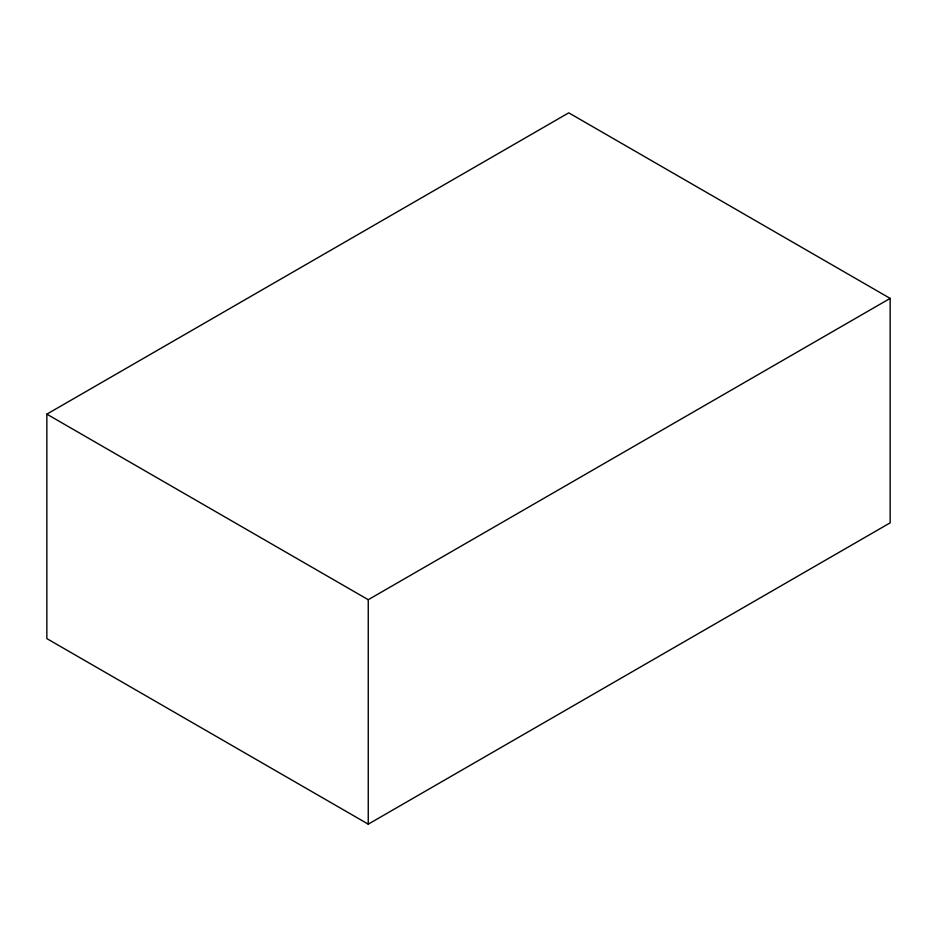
<?xml version="1.0" encoding="UTF-8"?>
<svg xmlns="http://www.w3.org/2000/svg" width="937" height="937" viewBox="0 0 937 937"><rect width="100%" height="100%" fill="white"/><g stroke="black" fill="none" stroke-linecap="round" stroke-linejoin="round"><path stroke-width="1.41" d="M46.85 414.154L568.747 112.838L890.15 298.399L890.15 522.846L368.253 824.162L46.85 638.601L46.85 414.154L368.253 599.715L890.15 298.399M368.253 599.715L368.253 824.162"/></g></svg>
